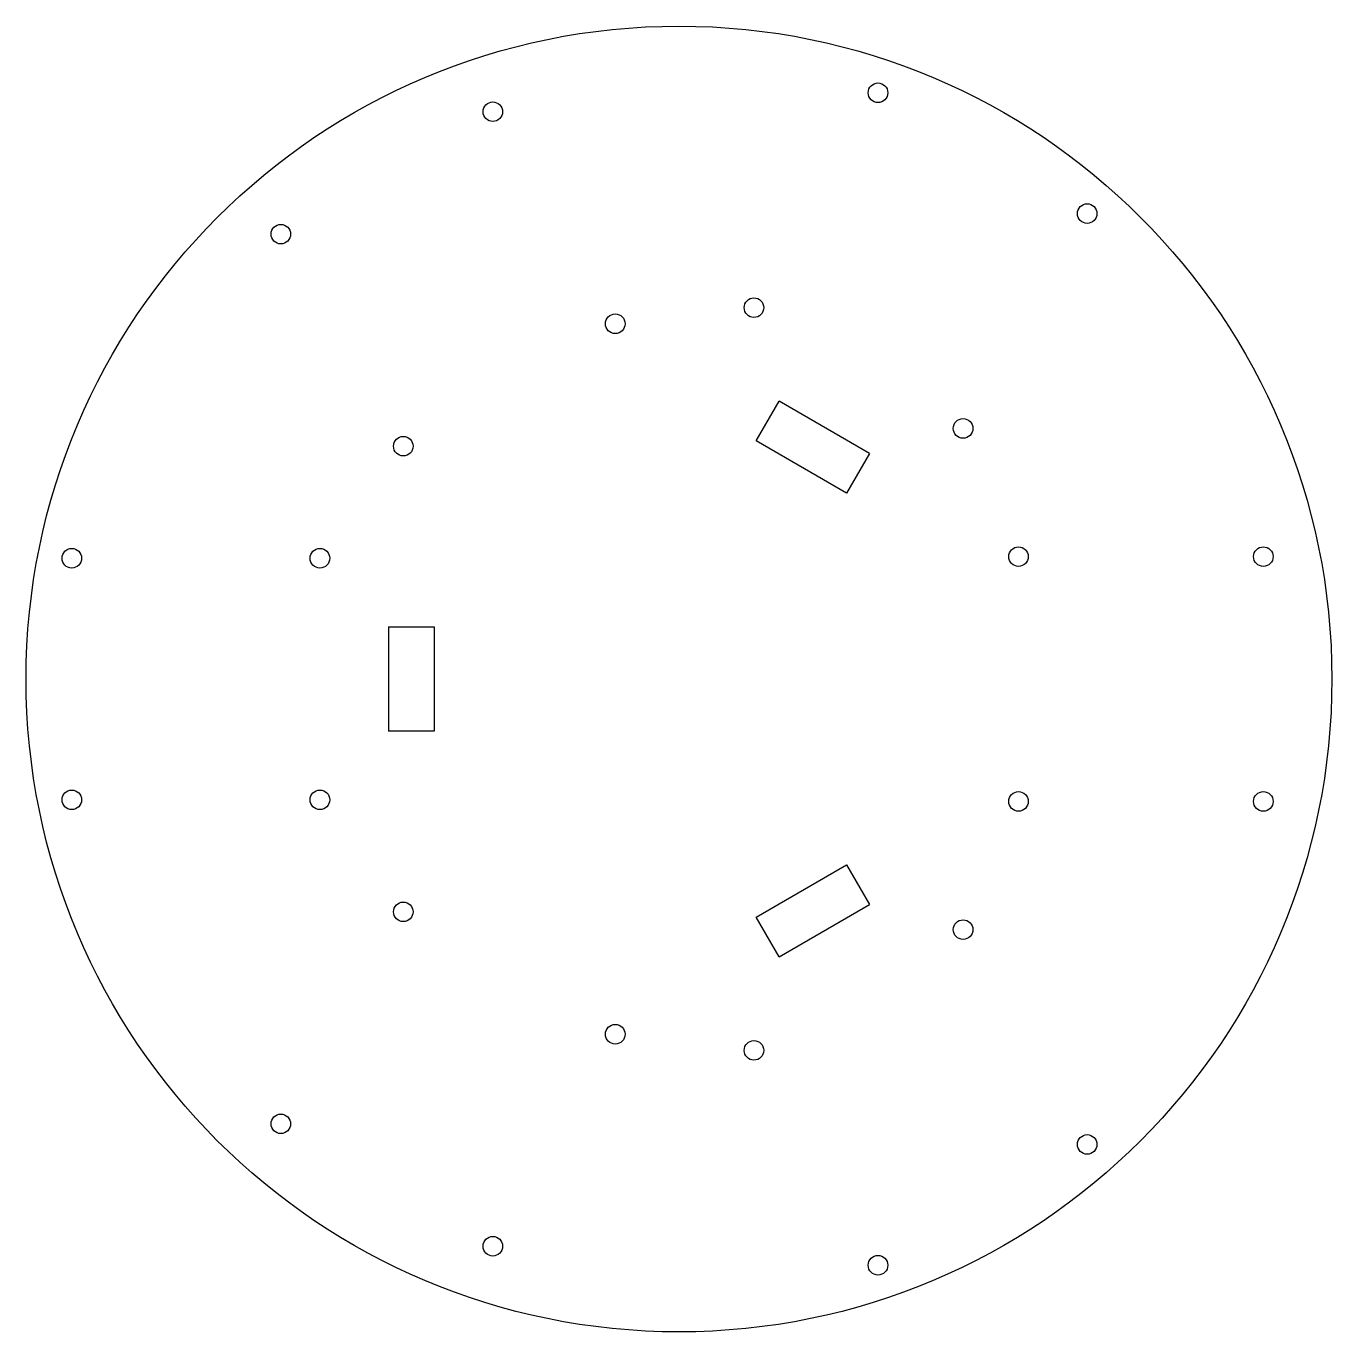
# Model space of a CAD drawing. Header units: millimetres. Extents: x 2074 to 2274, y 1766 to 1966.
import ezdxf

# ---------------------------------------------------------------- set-up
doc = ezdxf.new("R2010")
doc.units = ezdxf.units.MM
doc.layers.get('0').update_dxf_attribs({"color": 20})

msp = doc.modelspace()

# ---------------------------------------------------------------- linework, layer by layer
for p, q in [((2185.73, 1902.08), (2189.23, 1908.14)), ((2203.09, 1900.14), (2189.23, 1908.14)), ((2199.59, 1894.08), (2185.73, 1902.08)), ((2203.09, 1900.14), (2199.59, 1894.08)), ((2080.91, 1884.1), (2080.91, 1884.1)), ((2129.41, 1873.6), (2129.41, 1857.6)), ((2129.41, 1873.6), (2136.41, 1873.6)), ((2136.41, 1873.6), (2136.41, 1857.6)), ((2136.41, 1857.6), (2129.41, 1857.6)), ((2185.73, 1829.13), (2199.59, 1837.13)), ((2199.59, 1837.13), (2203.09, 1831.06)), ((2189.23, 1823.06), (2203.09, 1831.06)), ((2189.23, 1823.06), (2185.73, 1829.13))]:
    msp.add_line(p, q)
for centre, radius in [((2173.91, 1865.6), 100), ((2204.39, 1955.39), 1.5), ((2145.4, 1952.49), 1.5), ((2236.43, 1936.89), 1.5), ((2112.93, 1933.74), 1.5), ((2185.39, 1922.48), 1.5), ((2164.15, 1920.01), 1.5), ((2217.43, 1903.98), 1.5), ((2131.68, 1901.26), 1.5), ((2080.91, 1884.1), 1.5), ((2118.91, 1884.1), 1.5), ((2225.91, 1884.35), 1.5), ((2263.41, 1884.35), 1.5), ((2080.91, 1847.1), 1.5), ((2118.91, 1847.1), 1.5), ((2225.91, 1846.85), 1.5), ((2263.41, 1846.85), 1.5), ((2131.68, 1829.94), 1.5), ((2217.43, 1827.22), 1.5), ((2164.15, 1811.19), 1.5), ((2185.39, 1808.72), 1.5), ((2112.93, 1797.47), 1.5), ((2236.43, 1794.31), 1.5), ((2145.4, 1778.72), 1.5), ((2204.39, 1775.81), 1.5)]:
    msp.add_circle(centre, radius)

doc.saveas('drawing.dxf')
